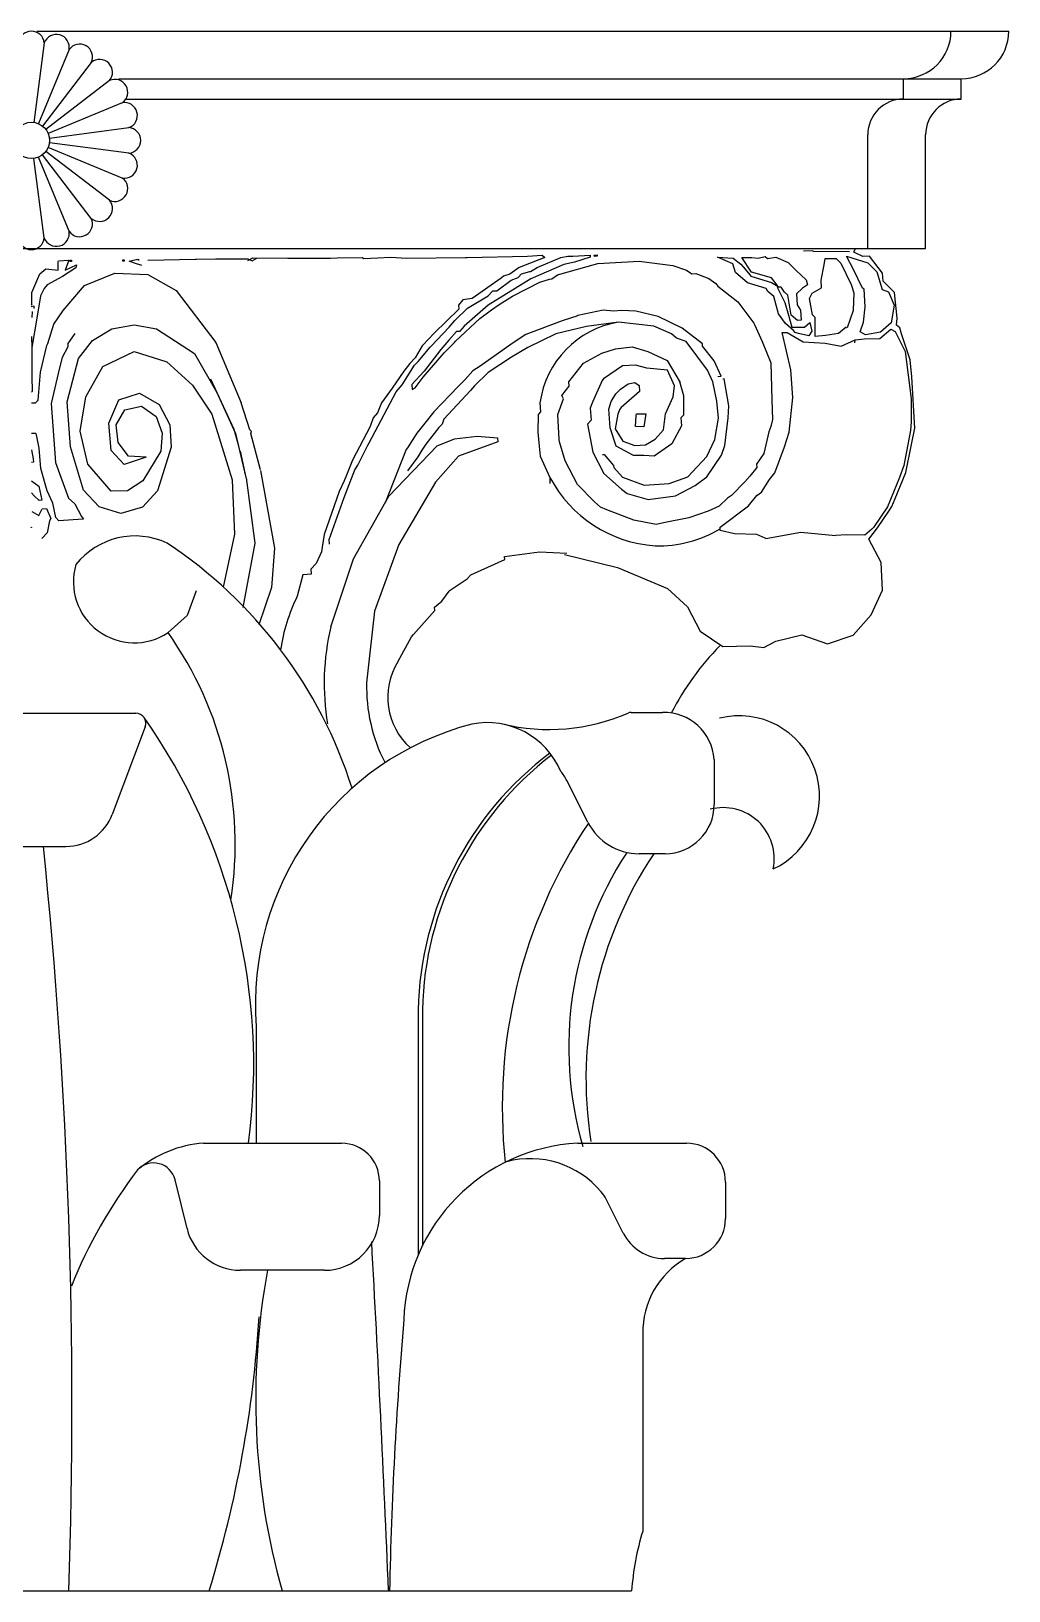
# Model space of a CAD drawing. Header units: millimetres. Extents: x -547 to 547, y 0 to 874.
# Drawn here: x 0 to 547, y 0 to 874 of the extents above; entities that cross this region are included whole.
import ezdxf

# ---------------------------------------------------------------- set-up
doc = ezdxf.new("R2010")
doc.units = ezdxf.units.MM
doc.layers.add('ceco.net 400 Corinthian chapitel', color=7, linetype='Continuous')

msp = doc.modelspace()

# ---------------------------------------------------------------- linework, layer by layer
at = {"layer": 'ceco.net 400 Corinthian chapitel', "linetype": 'Continuous'}
for p, q in [((7.19, 866.96), (1.33, 822.44)), ((3.03, 873.52), (547.2, 873.52)), ((21.08, 863.24), (3.89, 821.75)), ((33.53, 856.05), (6.19, 820.42)), ((43.69, 845.89), (8.06, 818.55)), ((48.81, 846.91), (520.59, 846.91)), ((488.22, 835.51), (488.22, 846.91)), ((520.59, 835.51), (520.59, 846.91)), ((50.88, 833.43), (9.39, 816.25)), ((52.37, 835.51), (520.59, 835.51)), ((10.08, 813.69), (54.6, 819.55)), ((468.26, 751.86), (468.26, 815.55)), ((500.63, 751.86), (500.63, 815.55)), ((33.53, 768.67), (6.19, 804.3)), ((43.69, 778.83), (8.06, 806.17)), ((50.88, 791.28), (9.39, 808.47)), ((54.6, 805.17), (10.08, 811.03)), ((7.19, 757.76), (1.33, 802.28)), ((21.08, 761.48), (3.89, 802.97)), ((-500.63, 751.86), (500.63, 751.86)), ((460.43, 749.67), (461.21, 751.49)), ((14.95, 739.66), (15.01, 744.55)), ((15.01, 744.55), (15.18, 744.94)), ((15.18, 744.94), (21.02, 745.29)), ((21.02, 745.29), (18.93, 739.71)), ((18.93, 739.71), (25.3, 742.71)), ((21.55, 745.32), (22.35, 745.37)), ((21.6, 744.53), (21.55, 745.32)), ((22.4, 744.57), (21.6, 744.53)), ((22.35, 745.37), (22.4, 744.57)), ((25.3, 742.71), (24.85, 741.05)), ((51.15, 745.49), (51.95, 745.54)), ((51.2, 744.69), (51.15, 745.49)), ((51.99, 744.74), (51.2, 744.69)), ((51.95, 745.54), (51.99, 744.74)), ((54.77, 744.65), (59.61, 745.79)), ((57.66, 743.63), (54.77, 744.65)), ((61.74, 742.28), (57.66, 743.63)), ((59.61, 745.79), (60.4, 745.23)), ((65.22, 745.24), (91.86, 745.88)), ((91.86, 745.88), (92.36, 745.75)), ((92.36, 745.75), (103.32, 746.02)), ((103.32, 746.02), (121.1, 746.02)), ((121.1, 746.02), (123.53, 744.83)), ((121.24, 745.04), (123.93, 746.66)), ((123.53, 744.83), (126.22, 746.46)), ((123.93, 746.66), (143.6, 746.34)), ((143.6, 746.34), (143.83, 746.38)), ((143.83, 746.38), (146.62, 746.44)), ((146.62, 746.44), (167.48, 746.34)), ((167.48, 746.34), (171.24, 746.53)), ((171.24, 746.53), (185.12, 746.75)), ((185.12, 746.75), (186.14, 746.15)), ((186.14, 746.15), (194.03, 746.66)), ((194.03, 746.66), (201.28, 746.93)), ((201.28, 746.93), (210.05, 746.43)), ((210.05, 746.43), (242.99, 746.68)), ((242.99, 746.68), (244.03, 746.73)), ((244.03, 746.73), (277.75, 747.61)), ((287.36, 746.81), (273.11, 741.17)), ((277.75, 747.61), (286.03, 747.99)), ((298.11, 742.86), (279.63, 734.85)), ((283.14, 741.25), (296.35, 746.85)), ((286.03, 747.99), (287.36, 746.81)), ((294.62, 737.15), (317.17, 743.46)), ((296.35, 746.85), (300.36, 747.48)), ((304.09, 744.18), (298.11, 742.86)), ((300.36, 747.48), (303.08, 747.45)), ((303.08, 747.45), (312.76, 748.01)), ((312.82, 746.89), (304.09, 744.18)), ((312.76, 748.01), (312.82, 746.89)), ((315.15, 748.15), (316.75, 748.24)), ((315.2, 747.35), (315.15, 748.15)), ((316.79, 747.44), (315.2, 747.35)), ((316.75, 748.24), (316.79, 747.44)), ((317.17, 743.46), (340.25, 744.8)), ((340.25, 744.8), (359.14, 742.37)), ((392.71, 743.2), (384.04, 746.92)), ((384.04, 746.92), (392.88, 746.47)), ((394.28, 738.46), (392.71, 743.2)), ((392.88, 746.47), (397.14, 743.1)), ((397.14, 743.1), (399.56, 740.23)), ((403.1, 738.63), (397.82, 746.81)), ((397.82, 746.81), (403.4, 746.8)), ((403.4, 746.8), (406.83, 746.38)), ((406.83, 746.38), (410.72, 747.35)), ((410.72, 747.35), (412.02, 746.2)), ((412.02, 746.2), (416.82, 746.94)), ((416.82, 746.94), (423.73, 744.05)), ((423.73, 744.05), (428.23, 739.49)), ((437.44, 750.43), (432.19, 750.32)), ((437.88, 750.04), (437.44, 750.43)), ((458.06, 749.86), (437.88, 750.04)), ((442.1, 734.16), (443.83, 742.61)), ((443.83, 742.61), (444.4, 746.18)), ((444.4, 746.18), (450.53, 746.12)), ((450.53, 746.12), (453.23, 743.61)), ((453.23, 743.61), (458.91, 731.59)), ((460.2, 740.13), (456.4, 747.47)), ((456.4, 747.47), (468.31, 743.76)), ((465.47, 747.24), (460.43, 749.67)), ((469.19, 747.45), (465.47, 747.24)), ((468.31, 743.76), (473.38, 738.83)), ((476.54, 738.05), (469.19, 747.45)), ((0.23, 727.19), (4.61, 737.71)), ((4.61, 737.71), (8.03, 740.5)), ((8.03, 740.5), (14.95, 739.66)), ((17.31, 736.17), (8.81, 731.39)), ((24.85, 741.05), (17.31, 736.17)), ((263.07, 735.22), (246.77, 723.77)), ((279.63, 734.85), (255.66, 720.07)), ((260.53, 728.19), (268.64, 734.13)), ((264.23, 736.26), (263.07, 735.22)), ((267.88, 737.35), (264.23, 736.26)), ((273.11, 741.17), (267.88, 737.35)), ((268.64, 734.13), (272.53, 735.54)), ((272.53, 735.54), (274.38, 737.6)), ((274.38, 737.6), (279.05, 738.86)), ((279.05, 738.86), (279.41, 738.88)), ((279.41, 738.88), (283.14, 741.25)), ((284.55, 733.02), (290.1, 734.7)), ((290.1, 734.7), (291.32, 734.77)), ((291.32, 734.77), (294.62, 737.15)), ((359.14, 742.37), (366.75, 739.6)), ((366.75, 739.6), (369.72, 737.7)), ((369.72, 737.7), (372.05, 737.84)), ((372.05, 737.84), (379.26, 734.96)), ((379.26, 734.96), (383.2, 732.17)), ((400.92, 732.66), (394.28, 738.46)), ((399.56, 740.23), (402.24, 737.09)), ((402.24, 737.09), (402.69, 736.3)), ((402.69, 736.3), (414.33, 732.7)), ((414.35, 735.43), (403.1, 738.63)), ((418.16, 730.52), (414.35, 735.43)), ((428.23, 739.49), (433.78, 734.18)), ((433.78, 734.18), (434.59, 731.54)), ((442.38, 729.86), (442.1, 734.16)), ((465.38, 729.68), (460.2, 740.13)), ((473.38, 738.83), (476.28, 728.93)), ((476.8, 733.53), (476.54, 738.05)), ((0.24, 720.05), (0.23, 727.19)), ((5.06, 725.31), (2.97, 712.86)), ((7.11, 729.48), (5.06, 725.31)), ((8.81, 731.39), (7.11, 729.48)), ((244.23, 718.34), (255.78, 725.22)), ((255.78, 725.22), (258.31, 728.06)), ((258.31, 728.06), (260.53, 728.19)), ((261.95, 720.44), (269.34, 725.07)), ((269.34, 725.07), (284.55, 733.02)), ((383.2, 732.17), (384.24, 730.68)), ((384.24, 730.68), (395.47, 721.88)), ((411.39, 729.41), (400.92, 732.66)), ((412.33, 727.77), (411.39, 729.41)), ((415.59, 724.87), (412.33, 727.77)), ((414.33, 732.7), (418.16, 730.52)), ((419.67, 730.19), (417.59, 730.07)), ((417.59, 730.07), (421.73, 721.56)), ((421.66, 727.4), (419.67, 730.19)), ((423.55, 725.71), (421.66, 727.4)), ((425.43, 714.39), (423.55, 725.71)), ((431.79, 729.67), (428.41, 726.48)), ((428.41, 726.48), (428.76, 720.32)), ((434.59, 731.54), (431.79, 729.67)), ((435.71, 723.89), (437.1, 726.72)), ((437.1, 726.72), (442.38, 729.86)), ((458.91, 731.59), (460.51, 726.99)), ((460.51, 726.99), (460.05, 717.17)), ((466.14, 729), (465.38, 729.68)), ((466.73, 719.08), (466.14, 729)), ((476.28, 728.93), (479.87, 727.53)), ((483.22, 727.17), (476.8, 733.53)), ((479.87, 727.53), (483.01, 720.05)), ((484.66, 712.81), (483.22, 727.17)), ((-0.07, 720.68), (0.24, 720.05)), ((1.49, 719.45), (-0.07, 719.05)), ((0.41, 713.18), (0.6, 716.6)), ((1.57, 718.17), (1.49, 719.45)), ((12.52, 709.44), (17.79, 717.1)), ((239.3, 717.82), (225.5, 704.45)), ((237.03, 711.5), (244.23, 718.34)), ((241.44, 723.1), (239.18, 719.99)), ((239.18, 719.99), (239.3, 717.82)), ((246.77, 723.77), (241.44, 723.1)), ((255.66, 720.07), (242.3, 708.36)), ((251.07, 712.64), (257.59, 717.53)), ((257.59, 717.53), (261.95, 720.44)), ((320.15, 717.29), (305.85, 714.36)), ((325.95, 716.77), (320.15, 717.29)), ((330.55, 717.02), (325.95, 716.77)), ((338.32, 716.65), (330.55, 717.02)), ((350.93, 713.75), (338.32, 716.65)), ((395.47, 721.88), (404.51, 709.96)), ((418.34, 715.28), (415.59, 724.87)), ((421.73, 721.56), (423.84, 714.43)), ((428.76, 720.32), (430.54, 717.22)), ((430.54, 717.22), (430.86, 711.64)), ((437.27, 714.63), (435.71, 723.89)), ((460.05, 717.17), (456.66, 707.47)), ((465.94, 710.51), (466.73, 719.08)), ((483.01, 720.05), (481.35, 710.26)), ((2.97, 712.86), (0.18, 696.44)), ((9.14, 698.54), (12.52, 709.44)), ((223.89, 697.05), (233.83, 707.84)), ((233.83, 707.84), (237.03, 711.5)), ((237.45, 699.85), (251.07, 712.64)), ((242.3, 708.36), (239.6, 705.38)), ((297.21, 711.27), (276.82, 703.68)), ((310.76, 708.08), (293.61, 703.96)), ((302.31, 713.01), (297.21, 711.27)), ((305.41, 713.86), (302.31, 713.01)), ((305.85, 714.36), (305.41, 713.86)), ((328.73, 710.55), (310.76, 708.08)), ((348.46, 708.29), (328.73, 710.55)), ((358.33, 704.02), (348.46, 708.29)), ((364.29, 707.18), (350.93, 713.75)), ((404.51, 709.96), (404.84, 709.3)), ((404.84, 709.3), (409.12, 699.68)), ((422.26, 709.85), (418.34, 715.28)), ((426.61, 705.97), (422.26, 709.85)), ((423.84, 714.43), (425.76, 707.69)), ((428.99, 711.53), (425.43, 714.39)), ((425.76, 707.69), (432.82, 707.67)), ((430.86, 711.64), (428.99, 711.53)), ((432.82, 707.67), (435.82, 710.36)), ((435.82, 710.36), (436.89, 705.52)), ((438.88, 713.2), (437.27, 714.63)), ((438.77, 702.5), (438.88, 713.2)), ((456.22, 707.72), (451.82, 704.18)), ((456.2, 707.15), (456.22, 707.72)), ((463.9, 705.1), (465.94, 710.51)), ((481.35, 710.26), (475.29, 704.88)), ((484.42, 708.93), (484.66, 712.81)), ((486.19, 707.36), (484.42, 708.93)), ((-0.04, 702.57), (0.18, 696.44)), ((24.37, 704.22), (20.34, 698.58)), ((225.5, 704.45), (219.08, 697.62)), ((233.73, 700.47), (229.24, 695.18)), ((231.02, 693.3), (236.78, 699.13)), ((238.03, 705.29), (233.73, 700.47)), ((236.78, 699.13), (237.45, 699.85)), ((239.6, 705.38), (238.03, 705.29)), ((276.82, 703.68), (269.21, 698.69)), ((293.61, 703.96), (277.85, 696.44)), ((361.14, 701.51), (358.33, 704.02)), ((366.58, 699.75), (361.14, 701.51)), ((375.63, 698.34), (364.29, 707.18)), ((378.54, 683.65), (366.58, 699.75)), ((409.12, 699.68), (413.89, 687.73)), ((425.11, 683.83), (420.4, 704.77)), ((420.4, 704.77), (423.03, 704.77)), ((423.03, 704.77), (432.02, 699.54)), ((427.64, 704.81), (426.61, 705.97)), ((429.4, 704.16), (427.64, 704.81)), ((435.28, 702.88), (429.4, 704.16)), ((432.02, 699.54), (444.41, 698.77)), ((436.89, 705.52), (435.28, 702.88)), ((444.56, 703.04), (438.77, 702.5)), ((451.82, 704.18), (444.56, 703.04)), ((453.31, 697.19), (461.27, 700.65)), ((461.05, 699.02), (461.27, 700.65)), ((461.27, 700.65), (466.27, 701.19)), ((466.98, 703.44), (463.9, 705.1)), ((466.27, 701.19), (475.09, 701.38)), ((475.29, 704.88), (466.98, 703.44)), ((475.09, 701.38), (481.2, 706.7)), ((481.2, 706.7), (483.59, 705.29)), ((483.59, 705.29), (489.2, 694.2)), ((487.04, 704.01), (486.19, 707.36)), ((492.02, 689.41), (487.04, 704.01)), ((0.18, 696.44), (0.26, 680.04)), ((5.07, 682.61), (8.71, 697.49)), ((8.71, 697.49), (9.14, 698.54)), ((17.22, 690.81), (15.74, 684.97)), ((20.45, 696.78), (17.22, 690.81)), ((20.34, 698.58), (20.45, 696.78)), ((214.77, 690.66), (211.91, 687.38)), ((218.69, 697.26), (214.77, 690.66)), ((216.53, 688.48), (223.29, 696.64)), ((219.08, 697.62), (218.69, 697.26)), ((219.24, 679.81), (231.02, 693.3)), ((229.24, 695.18), (219.92, 683.09)), ((223.29, 696.64), (223.89, 697.05)), ((269.21, 698.69), (251.3, 685.99)), ((268.86, 690.96), (255.74, 682.39)), ((277.85, 696.44), (268.86, 690.96)), ((309.04, 687.62), (319.33, 693.24)), ((319.33, 693.24), (327.08, 695.55)), ((327.08, 695.55), (336.32, 696.68)), ((336.32, 696.68), (345.13, 694.14)), ((345.13, 694.14), (355.86, 689.16)), ((375.7, 697.09), (375.63, 698.34)), ((382.28, 688.88), (375.7, 697.09)), ((444.41, 698.77), (453.31, 697.19)), ((489.2, 694.2), (492.63, 667.59)), ((3.72, 666.85), (5.07, 682.61)), ((15.74, 684.97), (11.04, 664.92)), ((208.44, 683.16), (202.05, 673.6)), ((207.65, 675.43), (214.42, 686.52)), ((211.91, 687.38), (208.44, 683.16)), ((219.92, 683.09), (212.94, 675.59)), ((214.42, 686.52), (216.53, 688.48)), ((247.21, 683.33), (242.88, 678.47)), ((251.3, 685.99), (247.21, 683.33)), ((255.74, 682.39), (248.15, 674.98)), ((300.86, 677.06), (309.04, 687.62)), ((330.99, 686.03), (320.29, 678.86)), ((338.16, 686.55), (330.99, 686.03)), ((344.61, 684.83), (338.16, 686.55)), ((356.09, 683.59), (344.61, 684.83)), ((355.86, 689.16), (363.26, 676.71)), ((360.06, 674.96), (356.09, 683.59)), ((381.5, 677.16), (378.54, 683.65)), ((386.14, 680.25), (382.28, 688.88)), ((413.89, 687.73), (414.57, 667.09)), ((426.24, 668.45), (425.11, 683.83)), ((492.88, 679.97), (492.02, 689.41)), ((0.26, 680.04), (0.35, 671.65)), ((100.29, 678.9), (113.36, 650.68)), ((202.05, 673.6), (196.03, 665.33)), ((204.16, 671.51), (207.65, 675.43)), ((212.94, 675.59), (213.11, 672.78)), ((213.11, 672.78), (214.87, 673.71)), ((214.87, 673.71), (219.24, 679.81)), ((239, 674.59), (225.32, 660.36)), ((242.88, 678.47), (239, 674.59)), ((248.15, 674.98), (245.85, 672.26)), ((296.95, 669.57), (301, 674.72)), ((301, 674.72), (300.86, 677.06)), ((319.45, 677.83), (314.09, 665.68)), ((320.29, 678.86), (319.45, 677.83)), ((327.14, 670.35), (329.86, 673.11)), ((329.86, 673.11), (334.05, 675.94)), ((334.05, 675.94), (337.85, 676.78)), ((337.85, 676.78), (340.18, 675.01)), ((340.18, 675.01), (340.37, 671.7)), ((359.34, 668.75), (360.06, 674.96)), ((363.26, 676.71), (362.8, 677.36)), ((362.8, 677.36), (365, 669.5)), ((383.67, 666.29), (381.5, 677.16)), ((384.26, 680.14), (386.14, 680.25)), ((387.75, 678.74), (387.02, 678.7)), ((390.41, 663.62), (387.75, 678.74)), ((494.61, 651.1), (492.88, 679.97)), ((0.35, 671.65), (0.02, 671.28)), ((0.03, 665.36), (2.23, 665.42)), ((2.23, 665.42), (3.72, 666.85)), ((11.04, 664.92), (13.53, 631.89)), ((122.23, 650.32), (117.42, 665.45)), ((189.01, 642.99), (204.16, 671.51)), ((196.03, 665.33), (193.77, 659.84)), ((245.85, 672.26), (230.97, 656.28)), ((284.73, 665.4), (285.02, 660.4)), ((294.72, 658.75), (297.88, 667.62)), ((297.88, 667.62), (296.95, 669.57)), ((314.09, 665.68), (312.91, 662.41)), ((323.34, 661.88), (324.58, 666.04)), ((324.58, 666.04), (327.14, 670.35)), ((340.37, 671.7), (330.18, 662.7)), ((354.97, 659.29), (359.34, 668.75)), ((365, 669.5), (365.05, 658.55)), ((384.64, 656.77), (383.67, 666.29)), ((414.57, 667.09), (414.87, 656.09)), ((424.28, 648.88), (426.24, 668.45)), ((492.63, 667.59), (492.52, 654.76)), ((191.24, 657.01), (189.63, 652.07)), ((193.77, 659.84), (191.24, 657.01)), ((225.32, 660.36), (219.45, 653.01)), ((230.97, 656.28), (229.88, 653.42)), ((283.62, 658.83), (283.5, 649.01)), ((285.02, 660.4), (283.62, 658.83)), ((295.52, 644.91), (294.72, 658.75)), ((313.3, 655.64), (311.35, 653.44)), ((312.91, 662.41), (313.3, 655.64)), ((323.95, 651.33), (323.34, 661.88)), ((328.3, 658.97), (326.89, 650.86)), ((329.44, 661.87), (328.3, 658.97)), ((330.18, 662.7), (329.44, 661.87)), ((338.19, 652.2), (338.49, 658.29)), ((338.49, 658.29), (338.72, 659.17)), ((338.72, 659.17), (344.02, 659.12)), ((344.02, 659.12), (342.84, 652)), ((353.82, 650.19), (354.97, 659.29)), ((365.05, 658.55), (363.63, 656.95)), ((363.63, 656.95), (363.89, 652.42)), ((382.68, 644.85), (384.64, 656.77)), ((388.14, 641.56), (390.1, 656.98)), ((390.1, 656.98), (390.41, 663.62)), ((414.87, 656.09), (413.99, 652.04)), ((2.54, 648.19), (0.06, 648.11)), ((2.79, 647.39), (2.54, 648.19)), ((4.34, 640.04), (2.79, 647.39)), ((113.36, 650.68), (115.98, 641.34)), ((123.29, 649.38), (122.23, 650.32)), ((122.79, 648.2), (123.29, 649.38)), ((128.27, 627.8), (122.79, 648.2)), ((189.63, 652.07), (179.72, 633.27)), ((215.81, 648.41), (210.46, 640.09)), ((219.45, 653.01), (215.81, 648.41)), ((228.08, 651.47), (220.88, 642.3)), ((229.88, 653.42), (228.08, 651.47)), ((283.5, 649.01), (284.22, 641.16)), ((311.35, 653.44), (314.37, 637.79)), ((327.34, 641.03), (323.95, 651.33)), ((326.89, 650.86), (331.06, 643.99)), ((342.84, 652), (338.19, 652.2)), ((349.24, 645.04), (353.82, 650.19)), ((363.89, 652.42), (358.6, 642.45)), ((412.93, 649.08), (410.11, 636.95)), ((413.99, 652.04), (412.93, 649.08)), ((421.64, 640.82), (424.28, 648.88)), ((492.19, 649.79), (488.41, 630.3)), ((492.52, 654.76), (492.19, 649.79)), ((492.74, 642.01), (494.61, 651.1)), ((0.07, 638.98), (0.99, 634.08)), ((5.35, 628.68), (4.34, 640.04)), ((116.94, 638.23), (120.12, 623.6)), ((182.76, 630.41), (188.32, 641.61)), ((188.32, 641.61), (189.01, 642.99)), ((209.82, 639.16), (198.03, 609.3)), ((210.46, 640.09), (209.82, 639.16)), ((218.56, 638.87), (216.38, 635.2)), ((220.88, 642.3), (218.56, 638.87)), ((284.22, 641.16), (284.85, 635.49)), ((295.57, 643.56), (295.52, 644.91)), ((298.82, 632.88), (295.57, 643.56)), ((314.37, 637.79), (320.4, 625.87)), ((337.05, 635.91), (327.34, 641.03)), ((331.06, 643.99), (337.82, 641.45)), ((337.82, 641.45), (343.74, 641.8)), ((343.74, 641.8), (349.24, 645.04)), ((358.6, 642.45), (348.69, 635.57)), ((378.15, 635.31), (382.68, 644.85)), ((386.35, 636.01), (388.14, 641.56)), ((416.21, 626.24), (421.64, 640.82)), ((489.56, 626.32), (492.74, 642.01)), ((1.1, 632.09), (0.09, 632.03)), ((0.99, 634.08), (1.1, 632.09)), ((13.53, 631.89), (20.84, 611.94)), ((179.72, 633.27), (176.41, 624.77)), ((181.07, 627.77), (182.76, 630.41)), ((216.38, 635.2), (210.62, 627.34)), ((284.85, 635.49), (290.27, 623.64)), ((305.74, 619.57), (298.82, 632.88)), ((319.76, 636.41), (320.61, 636.46)), ((320.61, 636.46), (325.96, 630.31)), ((325.96, 630.31), (326.03, 629.23)), ((326.03, 629.23), (330.86, 623.79)), ((342.84, 635.86), (337.05, 635.91)), ((348.69, 635.57), (342.84, 635.86)), ((370.07, 626.81), (378.15, 635.31)), ((378.06, 623.91), (386.35, 636.01)), ((406.04, 629.08), (402.21, 624.38)), ((410.11, 636.95), (405.93, 630.97)), ((405.93, 630.97), (406.04, 629.08)), ((488.41, 630.3), (485.97, 623.62)), ((0.11, 621.7), (4.15, 618.74)), ((8.75, 616.14), (5.35, 628.68)), ((175, 621.64), (172.21, 615.72)), ((176.41, 624.77), (175, 621.64)), ((175.11, 612.43), (181.07, 627.77)), ((290.27, 623.64), (290.19, 620.16)), ((320.4, 625.87), (330.36, 617)), ((330.86, 623.79), (342.96, 619.35)), ((357.02, 620.16), (367.5, 623.94)), ((367.5, 623.94), (370.07, 626.81)), ((371.53, 619.03), (378.06, 623.91)), ((399.45, 621.07), (391.9, 613.45)), ((402.21, 624.38), (399.45, 621.07)), ((408.68, 615.33), (413.28, 622.5)), ((413.28, 622.5), (416.21, 626.24)), ((485.97, 623.62), (479.33, 607.19)), ((483.54, 611.88), (489.56, 626.32)), ((1.57, 613.26), (0.12, 614.97)), ((4.28, 610.68), (1.57, 613.26)), ((4.15, 618.74), (5.89, 610.77)), ((12, 609.26), (8.75, 616.14)), ((20.84, 611.94), (24.29, 608.87)), ((172.21, 615.72), (163.94, 591.57)), ((166.76, 588.88), (175.11, 612.43)), ((315.31, 609.98), (305.74, 619.57)), ((330.36, 617), (333.48, 614.61)), ((333.48, 614.61), (345.36, 611.19)), ((342.96, 619.35), (357.02, 620.16)), ((345.36, 611.19), (360.62, 613.37)), ((360.62, 613.37), (371.53, 619.03)), ((389.76, 612.01), (385.07, 607.58)), ((391.9, 613.45), (389.76, 612.01)), ((401.53, 607.72), (406.07, 613.49)), ((406.07, 613.49), (408.68, 615.33)), ((481.76, 607.4), (483.54, 611.88)), ((0.14, 604.57), (4.08, 602.34)), ((4.08, 602.34), (6.06, 605.98)), ((5.89, 610.77), (4.28, 610.68)), ((6.06, 605.98), (8.51, 606.13)), ((8.51, 606.13), (10.79, 600.68)), ((13.67, 601.11), (12, 609.26)), ((24.29, 608.87), (28.06, 601.62)), ((318.64, 607.02), (315.31, 609.98)), ((322.21, 605.35), (318.64, 607.02)), ((337.23, 599.61), (322.21, 605.35)), ((378.8, 604.72), (368.02, 601.02)), ((385.07, 607.58), (378.8, 604.72)), ((385.57, 595.7), (401.53, 607.72)), ((479.33, 607.19), (471.39, 595.54)), ((473.62, 595.37), (480, 604.66)), ((480, 604.66), (481.76, 607.4)), ((-0.06, 595.68), (-0.13, 595.8)), ((-0.13, 595.54), (-0.06, 595.68)), ((0.09, 595.68), (0.15, 595.8)), ((0.15, 595.54), (0.09, 595.68)), ((0.22, 595.68), (0.15, 595.8)), ((0.15, 595.54), (0.22, 595.68)), ((10.16, 599.22), (8.83, 592.58)), ((10.79, 600.68), (10.16, 599.22)), ((15.39, 599.34), (13.67, 601.11)), ((28.71, 600.13), (15.39, 599.34)), ((28.06, 601.62), (29.08, 600.23)), ((29.08, 600.23), (28.71, 600.13)), ((349.71, 597.31), (337.23, 599.61)), ((353.82, 598.23), (349.71, 597.31)), ((368.02, 601.02), (353.82, 598.23)), ((385.67, 593.85), (385.57, 595.7)), ((470.59, 594.65), (466.51, 591.2)), ((468.87, 589.01), (473.62, 595.37)), ((471.39, 595.54), (470.59, 594.65)), ((8.83, 592.58), (5.77, 589.43)), ((163.94, 591.57), (162.8, 584.53)), ((166.91, 586.28), (166.76, 588.88)), ((393.64, 592.08), (385.67, 593.85)), ((406.15, 591.63), (393.64, 592.08)), ((411.22, 589.45), (406.15, 591.63)), ((456.41, 591.51), (450.1, 591.15)), ((466.51, 591.2), (456.41, 591.51)), ((475.69, 575.91), (468.87, 589.01)), ((162.33, 581.91), (159.32, 575.31)), ((162.8, 584.53), (162.33, 581.91)), ((246, 569.04), (265.01, 577.7)), ((264.91, 579.36), (284.41, 581.91)), ((265.01, 577.7), (264.91, 579.36)), ((284.41, 581.91), (299.84, 581.19)), ((298.41, 580.42), (328.1, 573.22)), ((152, 569.11), (148.84, 557.06)), ((156.68, 569.38), (152, 569.11)), ((159.32, 575.31), (156.52, 572.17)), ((156.52, 572.17), (156.68, 569.38)), ((244, 566.79), (246, 569.04)), ((328.1, 573.22), (356.13, 561.44)), ((476.4, 560.51), (475.69, 575.91)), ((229.68, 554.25), (233.83, 559.84)), ((233.83, 559.84), (234.41, 560.49)), ((234.41, 560.49), (244, 566.79)), ((356.13, 561.44), (367.34, 551.05)), ((470.13, 546.62), (476.4, 560.51)), ((225.75, 550.92), (229.68, 554.25)), ((225.87, 548.98), (225.75, 550.92)), ((367.34, 551.05), (374.45, 537.45)), ((213.94, 535.59), (225.87, 548.98)), ((460.1, 535.18), (470.13, 546.62)), ((205.06, 520.38), (212.72, 534.23)), ((212.72, 534.23), (213.94, 535.59)), ((374.45, 537.45), (387.02, 528.82)), ((416.68, 531.88), (431.25, 535.43)), ((431.25, 535.43), (445.77, 530.38)), ((445.77, 530.38), (460.1, 535.18)), ((387.02, 528.82), (402.34, 529.28)), ((402.34, 529.28), (410.13, 528.42)), ((410.13, 528.42), (416.68, 531.88)), ((-58.48, 491.51), (58.48, 491.51)), ((335.8, 491.93), (353.32, 491.93)), ((63.75, 483.9), (45.26, 434.89)), ((382.27, 465.6), (382.27, 440.37)), ((311.59, 430.42), (299.78, 453.8)), ((-19.32, 416.95), (19.32, 416.95)), ((354.74, 412.84), (340.17, 412.84)), ((216.5, 325.29), (216.5, 188.01)), ((218.89, 325.29), (218.89, 193.21)), ((125.85, 315.97), (125.85, 250.81)), ((96.38, 250.68), (173.68, 250.68)), ((305.9, 250.68), (366.81, 250.68)), ((87.1, 202.92), (80.39, 230.2)), ((194.8, 229.56), (194.8, 210.27)), ((388.58, 228.91), (388.58, 208.46)), ((331.29, 200.39), (321.73, 219.34)), ((366.27, 186.14), (354.46, 186.14)), ((164.04, 179.51), (116.97, 179.51)), ((342.23, 144.03), (342.23, 33.37)), ((-336.05, 0), (336.05, 0))]:
    msp.add_line(p, q, dxfattribs=at)
at = {"layer": 'ceco.net 400 Corinthian chapitel', "linetype": 'Continuous', "extrusion": (0, 0, -1)}
for points in [[(-17.79, 717.1), (-29.68, 731.06), (-46.67, 737.95), (-65.09, 737.3), (-80.96, 728.24), (-103.25, 699.25), (-117.42, 665.45)], [(-64.15, 634.87), (-52, 630.88), (-44.59, 638.76), (-43.42, 653.91), (-49, 667.03), (-60.44, 670.77), (-71.55, 664.52), (-77.5, 653.08), (-78.25, 640.47), (-70.64, 616.08), (-62.12, 606.91), (-49.96, 603.31), (-37.88, 607.15), (-29.13, 616.42), (-21.83, 640.74), (-19.94, 665.89), (-26.29, 690.29), (-34.22, 700.23), (-45.08, 706.83), (-57.51, 709.02), (-70.05, 706.78), (-91.23, 693.04), (-103.82, 671.25), (-114.19, 648.15), (-120.12, 623.6)], [(-64.15, 634.87), (-54.43, 635.47), (-48.61, 643.11), (-47.45, 653.12), (-52.38, 661.42), (-61.65, 663.54), (-69.8, 657.74), (-73.28, 648.46), (-72.51, 638.29), (-62.36, 621.7), (-53.69, 616.1), (-44.69, 615.98), (-31.5, 630.94), (-27.29, 649.54), (-30.51, 668.76), (-39.89, 685.76), (-57.47, 694.1), (-75.8, 688.39), (-90.13, 675.29), (-100.91, 659.08), (-112.43, 622.3)], [(-167.61, 539.88), (-180.23, 578.02), (-200.08, 613.15), (-227.1, 641.24), (-236.79, 645.24), (-249.64, 646.69), (-260.97, 645.79), (-261.08, 643.61), (-239.03, 635.42), (-226.2, 620.89), (-205.76, 586.01), (-192.03, 548.67), (-187.64, 508.62)], [(-112.46, 622.09), (-113.63, 591.76), (-107.39, 562.1)], [(-120.15, 623.38), (-125.15, 586.86), (-118.33, 550.75)], [(-128.3, 627.56), (-136.09, 584.04), (-134.47, 561.95), (-127.25, 541.03)], [(-411.22, 589.45), (-430.81, 592.98), (-450.1, 591.15)], [(-92.23, 560.05), (-87.24, 546.32), (-76.48, 536.68)]]:
    msp.add_lwpolyline(points, dxfattribs=at)
at = {"layer": 'ceco.net 400 Corinthian chapitel', "linetype": 'Continuous'}
msp.add_circle((0, 812.36), 10.16, dxfattribs=at)
for centre, radius, start, end in [((0, 866.31), 7.22, 5.20377, 174.79623), ((13.96, 864.47), 7.22, 350.20377, 159.79623), ((26.97, 859.08), 7.22, 335.20377, 144.79623), ((488.22, 873.52), 26.61, 270, 0), ((520.59, 873.52), 26.61, 270, 0), ((38.15, 850.51), 7.22, 320.20377, 129.79623), ((46.72, 839.33), 7.22, 305.20377, 114.79623), ((52.11, 826.32), 7.22, 290.20377, 99.79623), ((488.22, 815.55), 19.96, 90, 180), ((520.59, 815.55), 19.96, 90, 180), ((53.95, 812.36), 7.22, 275.20377, 84.79623), ((52.11, 798.4), 7.22, 260.20377, 69.79623), ((46.72, 785.39), 7.22, 245.20377, 54.79623), ((38.15, 774.21), 7.22, 230.20377, 39.79623), ((13.96, 760.25), 7.22, 200.20377, 9.79623), ((26.97, 765.64), 7.22, 215.20377, 24.79623), ((0, 758.41), 7.22, 185.20377, 354.79623), ((337.36, 658.13), 53.13, 99.35126, 172.13563), ((354.01, 657.18), 72.03, 207.75289, 266.15936), ((350.88, 653.65), 68.36, 268.58299, 300.54152), ((57.98, 548.66), 42.15, 64.68172, 141.60781), ((-66.61, 371.56), 258.16, 17.57426, 56.46737), ((57.58, 565.03), 34.08, 163.2782, 303.69081), ((237.76, 513), 99.23, 153.63921, 171.88811), ((-90.55, 418.42), 204.65, 351.12565, 35.29754), ((301.61, 508.1), 137.72, 166.65826, 189.43582), ((495.68, 420.7), 154.69, 135.43365, 152.70683), ((237.68, 500.52), 38.19, 148.66733, 228.03143), ((281.56, 506.54), 93.94, 178.73118, 206.88942), ((58.48, 485.89), 5.62, 339.33856, 90), ((289.89, 592.85), 110.42, 256.25579, 293.57737), ((335.8, 486.3), 5.62, 90, 108.05629), ((354.08, 463.68), 28.26, 3.9048, 91.54371), ((396.21, 445.07), 45.02, 295.12493, 104.05692), ((-214.61, 294.57), 339.06, 352.56219, 35.0133), ((287.41, 328.61), 162.05, 104.57191, 184.47282), ((255.18, 441.55), 44.72, 22.91631, 101.01812), ((401.64, 321.25), 185.19, 126.95526, 178.75094), ((404.07, 321.25), 185.22, 127.55234, 178.75056), ((275.8, 441.69), 26.87, 26.792, 40.02033), ((354.74, 440.37), 27.54, 270, 0), ((387.31, 410.06), 28.6, 348.41089, 104.63664), ((19.32, 444.67), 27.73, 270, 339.33856), ((549.58, 271.09), 285.99, 146.24497, 186.26227), ((340.17, 444.86), 32.02, 206.792, 270), ((-3054.28, 103.56), 3076.97, 358.07125, 5.84567), ((500.41, 304.4), 199.59, 146.97043, 196.13733), ((538.59, 286.81), 228.12, 146.4631, 188.86993), ((100.89, 186.21), 64.63, 93.9928, 129.99298), ((173.68, 229.56), 21.12, 0, 90), ((311.27, 147.95), 102.87, 92.98898, 177.90692), ((366.81, 228.91), 21.77, 0, 90), ((68.37, 227.25), 12.38, 13.8151, 136.7946), ((279.27, 190.19), 51.84, 40.02033, 104.93177), ((283.54, 65.33), 281.6, 142.76433, 158.05837), ((302.29, 209.53), 21.77, 26.792, 40.02033), ((164.04, 210.27), 30.76, 270, 0), ((116.97, 210.27), 30.76, 193.8151, 270), ((366.27, 208.46), 22.32, 270, 0), ((-15065.61, -638.71), 15278.91, 2.395855, 3.129405), ((354.46, 212.09), 25.95, 206.792, 270), ((390.13, 144.61), 47.9, 119.87788, 180.69762), ((522.97, 107.23), 397.42, 169.5211, 195.65292), ((-528.16, 193.83), 656.9, 342.83832, 356.47173), ((2568.73, -47.85), 2368.69, 175.16726, 178.84256), ((486.57, -10.64), 150.9, 163.0419, 175.9573)]:
    msp.add_arc(centre, radius, start, end, dxfattribs=at)

doc.saveas('drawing.dxf')
